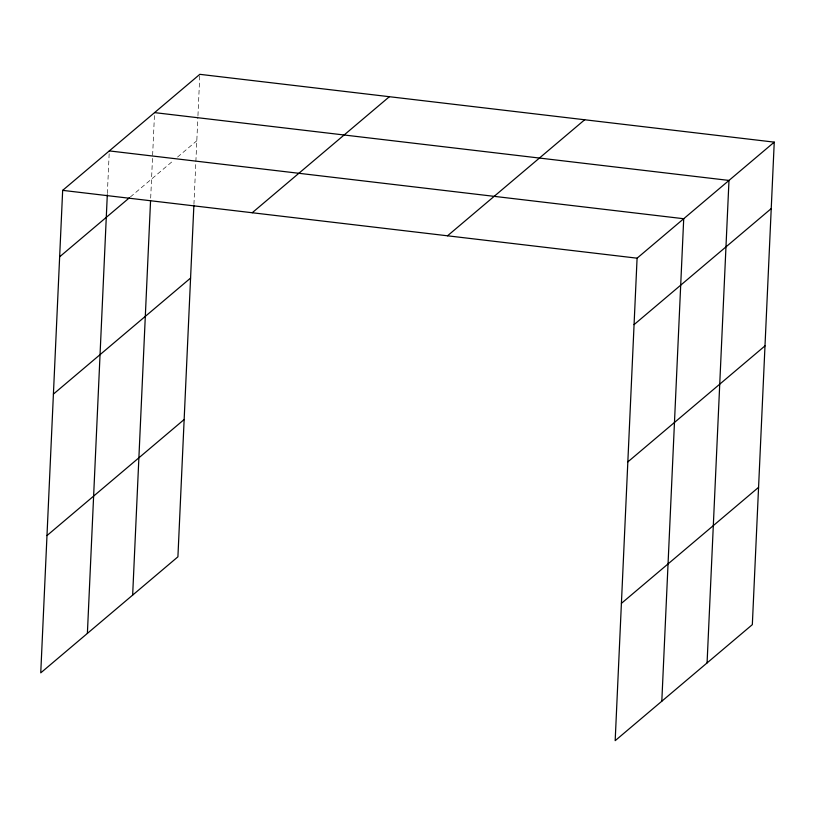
<?xml version="1.0" encoding="UTF-8"?>
<svg xmlns="http://www.w3.org/2000/svg" width="815" height="815" viewBox="0 0 815 815"><rect width="100%" height="100%" fill="white"/><g stroke="black" fill="none" stroke-linecap="round" stroke-linejoin="round"><path stroke-width="0.61" stroke-dasharray="4.08 3.06" d="M107.366 193.532L109.179 153.414M150.683 198.126L154.565 112.613M193.929 204.331L197.892 116.953M197.953 115.699L199.828 74.328M130.359 196.986L173.697 160.321M177.548 157.061L196.812 140.771"/><path stroke-width="1.22" d="M774.25 142.136L637.086 258.182L615.172 740.672L752.337 624.636L774.25 142.136L199.828 74.328L62.663 190.364L40.75 672.864L177.915 556.818L193.868 205.604M87.388 633.408L107.305 194.785M132.651 595.113L150.561 200.673M661.811 701.226L683.714 218.726L109.302 150.907M707.074 662.931L728.987 180.431L154.565 112.613M59.648 256.807L129.391 197.8M252.222 212.746L389.387 96.7M53.413 394.103L190.578 278.068M46.985 535.567L184.149 419.521M447.527 235.8L584.691 119.764M634.06 324.625L771.235 208.589M627.825 461.922L765 345.886M621.407 603.375L758.571 487.339M62.663 190.364L637.086 258.182"/></g></svg>
